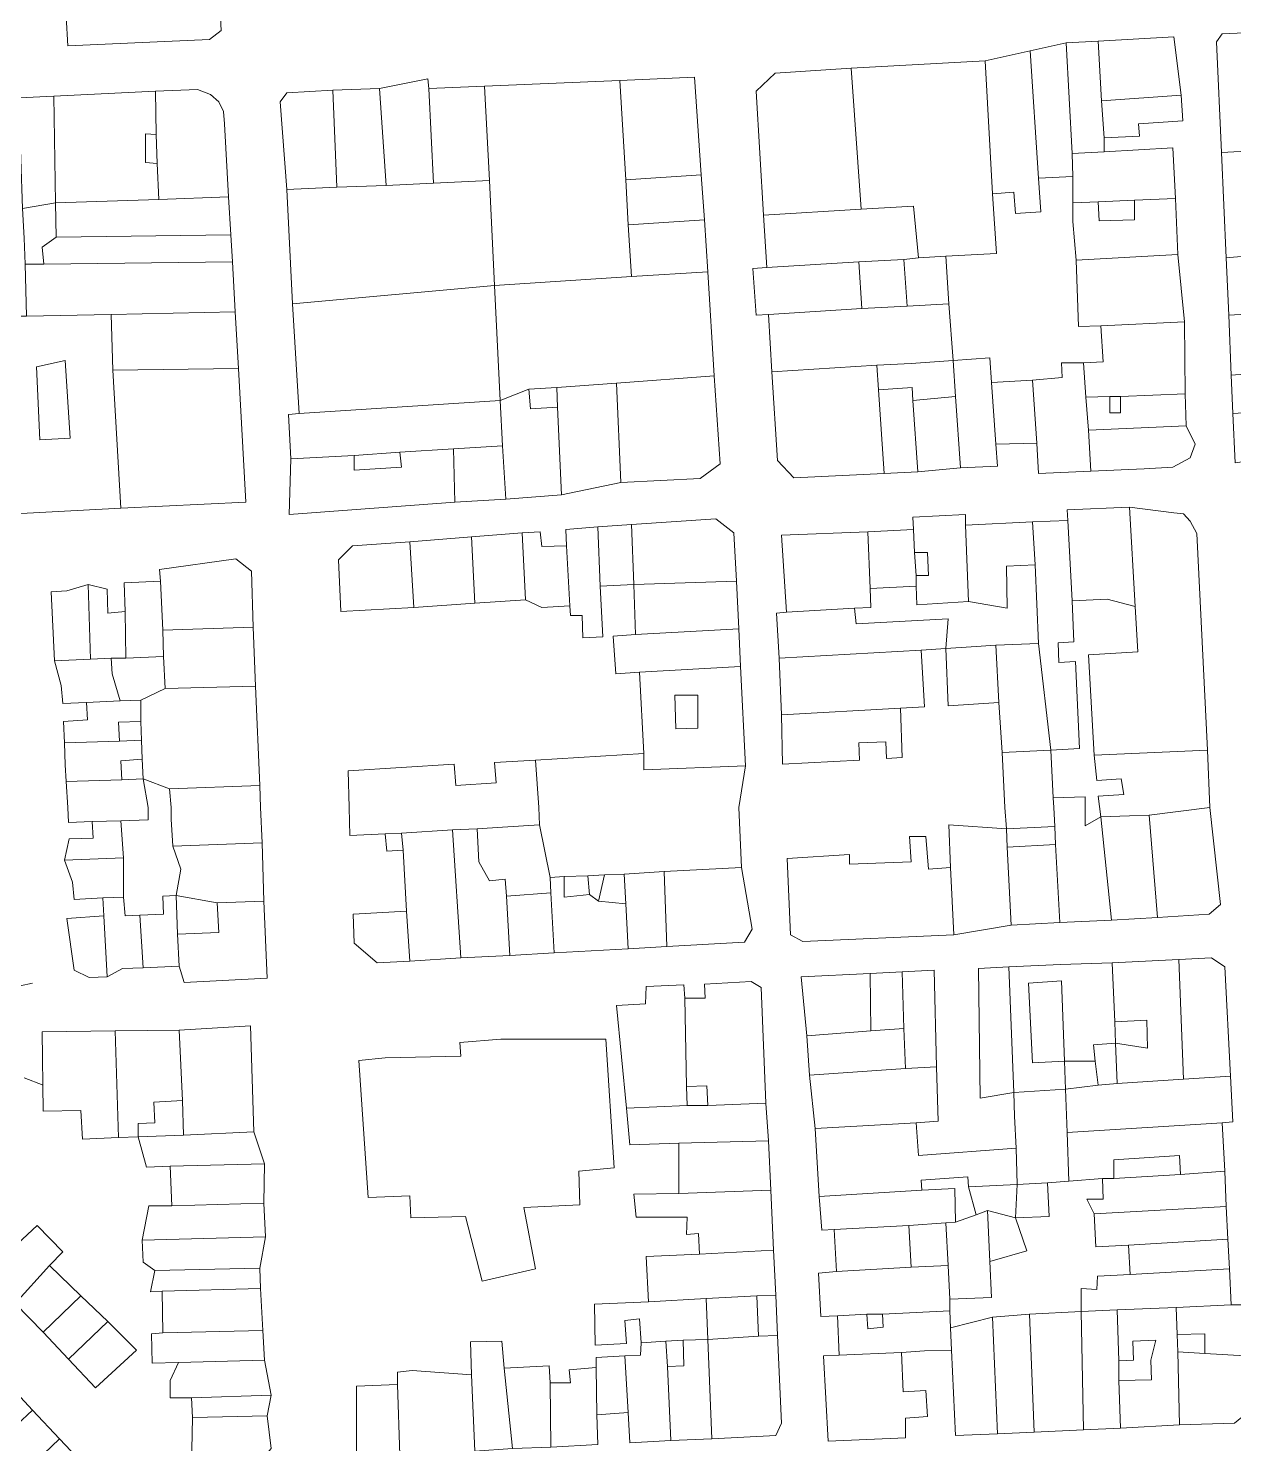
# Model space of a CAD drawing. Header units: inches. Extents: x 1138763 to 1140867, y 1050756 to 1053008.
# Drawn here: x 1139314.9 to 1139498.6, y 1051909.1 to 1052124.7 of the extents above; entities that cross this region are included whole.
import ezdxf

# ---------------------------------------------------------------- set-up
doc = ezdxf.new("R2010")
doc.units = ezdxf.units.IN
doc.header["$MEASUREMENT"] = 0
doc.layers.add('LimEdif_AM', color=44, linetype='Continuous', lineweight=5)
doc.layers.add('ViaSec_AM', color=1, linetype='Continuous', lineweight=18)

msp = doc.modelspace()

# ---------------------------------------------------------------- linework, layer by layer
at = {"layer": 'LimEdif_AM'}
for points in [[(1139344.19, 1052127.25), (1139344.31, 1052124.37), (1139342.56, 1052123), (1139320.94, 1052122), (1139320.69, 1052126.5), (1139344.19, 1052127.25)], [(1139508.69, 1052114.62), (1139504.69, 1052113.37), (1139508.81, 1052112.37), (1139508.94, 1052106.5), (1139506.44, 1052106.37), (1139503.31, 1052106.12), (1139496.69, 1052105.75), (1139495.94, 1052122.62), (1139496.81, 1052123.87), (1139508.31, 1052124.37), (1139508.69, 1052114.62)], [(1139467.56, 1052121.25), (1139473.06, 1052122.5), (1139473.94, 1052105.62), (1139474.06, 1052102.12), (1139468.81, 1052101.87), (1139467.56, 1052121.25)], [(1139473.06, 1052122.5), (1139477.94, 1052122.75), (1139478.44, 1052113.62), (1139478.81, 1052108), (1139478.81, 1052105.87), (1139473.94, 1052105.62), (1139473.06, 1052122.5)], [(1139477.94, 1052122.75), (1139489.44, 1052123.37), (1139490.56, 1052114.5), (1139478.44, 1052113.62), (1139477.94, 1052122.75)], [(1139440.31, 1052118.62), (1139460.69, 1052119.75), (1139461.81, 1052099.5), (1139462.44, 1052090.37), (1139454.69, 1052090), (1139450.56, 1052089.75), (1139449.81, 1052097.62), (1139441.81, 1052097.12), (1139440.31, 1052118.62)], [(1139460.69, 1052119.75), (1139467.56, 1052121.25), (1139468.81, 1052101.87), (1139469.19, 1052096.75), (1139465.31, 1052096.5), (1139465.06, 1052099.75), (1139461.81, 1052099.5), (1139460.69, 1052119.75)], [(1139441.81, 1052097.12), (1139426.94, 1052096.25), (1139425.81, 1052115.12), (1139428.69, 1052117.87), (1139440.31, 1052118.62), (1139441.81, 1052097.12)], [(1139334.44, 1052108.5), (1139334.31, 1052115.12), (1139340.69, 1052115.37), (1139342.69, 1052114.62), (1139343.94, 1052113.5), (1139344.69, 1052112), (1139344.81, 1052110.12), (1139345.44, 1052099), (1139334.81, 1052098.62), (1139334.56, 1052104.12), (1139334.44, 1052108.5)], [(1139361.31, 1052115.25), (1139368.44, 1052115.5), (1139369.44, 1052100.75), (1139361.94, 1052100.5), (1139361.31, 1052115.25)], [(1139368.44, 1052115.5), (1139375.81, 1052117), (1139375.94, 1052115.5), (1139376.69, 1052101.12), (1139369.44, 1052100.75), (1139368.44, 1052115.5)], [(1139375.94, 1052115.5), (1139384.44, 1052115.87), (1139385.19, 1052101.5), (1139376.69, 1052101.12), (1139375.94, 1052115.5)], [(1139384.44, 1052115.87), (1139405.06, 1052116.75), (1139405.94, 1052101.62), (1139406.31, 1052094.75), (1139406.81, 1052086.87), (1139385.94, 1052085.5), (1139385.19, 1052101.5), (1139384.44, 1052115.87)], [(1139405.06, 1052116.75), (1139416.44, 1052117.25), (1139417.44, 1052102.37), (1139405.94, 1052101.62), (1139405.06, 1052116.75)], [(1139313.56, 1052112.25), (1139313.56, 1052114.12), (1139318.81, 1052114.37), (1139319.06, 1052098.12), (1139314.06, 1052097.25), (1139313.56, 1052112.25)], [(1139318.81, 1052114.37), (1139334.31, 1052115.12), (1139334.44, 1052108.5), (1139332.81, 1052108.62), (1139332.81, 1052104.25), (1139334.56, 1052104.12), (1139334.81, 1052098.62), (1139319.06, 1052098.12), (1139318.81, 1052114.37)], [(1139361.94, 1052100.5), (1139354.31, 1052100.12), (1139353.31, 1052113.5), (1139354.31, 1052114.87), (1139361.31, 1052115.25), (1139361.94, 1052100.5)], [(1139490.56, 1052114.5), (1139490.81, 1052110.62), (1139484.06, 1052110.12), (1139484.19, 1052108.25), (1139478.81, 1052108), (1139478.44, 1052113.62), (1139490.56, 1052114.5)], [(1139334.56, 1052104.12), (1139332.81, 1052104.25), (1139332.81, 1052108.62), (1139334.44, 1052108.5), (1139334.56, 1052104.12)], [(1139478.81, 1052105.87), (1139489.31, 1052106.5), (1139489.69, 1052098.75), (1139483.44, 1052098.5), (1139477.94, 1052098.25), (1139474.06, 1052098.12), (1139474.06, 1052102.12), (1139473.94, 1052105.62), (1139478.81, 1052105.87)], [(1139508.94, 1052106.5), (1139510.56, 1052099.37), (1139517.69, 1052100), (1139518.06, 1052094), (1139510.69, 1052093), (1139510.69, 1052091), (1139505.94, 1052090.5), (1139497.44, 1052089.75), (1139496.69, 1052105.75), (1139503.31, 1052106.12), (1139503.56, 1052104), (1139506.69, 1052104.25), (1139506.44, 1052106.37), (1139508.94, 1052106.5)], [(1139417.44, 1052102.37), (1139417.94, 1052095.5), (1139406.31, 1052094.75), (1139405.94, 1052101.62), (1139417.44, 1052102.37)], [(1139385.19, 1052101.5), (1139385.94, 1052085.5), (1139355.19, 1052082.75), (1139354.31, 1052100.12), (1139361.94, 1052100.5), (1139369.44, 1052100.75), (1139376.69, 1052101.12), (1139385.19, 1052101.5)], [(1139474.06, 1052102.12), (1139474.06, 1052098.12), (1139474.06, 1052095.25), (1139474.56, 1052089.37), (1139474.94, 1052079.25), (1139478.31, 1052079.37), (1139478.69, 1052073.87), (1139475.69, 1052073.75), (1139472.31, 1052073.75), (1139472.44, 1052071.5), (1139467.94, 1052071.12), (1139461.69, 1052070.75), (1139461.44, 1052074.5), (1139455.81, 1052074.12), (1139455.19, 1052082.75), (1139454.69, 1052090), (1139462.44, 1052090.37), (1139461.81, 1052099.5), (1139465.06, 1052099.75), (1139465.31, 1052096.5), (1139469.19, 1052096.75), (1139468.81, 1052101.87), (1139474.06, 1052102.12)], [(1139319.06, 1052098.12), (1139319.19, 1052092.87), (1139317.06, 1052091.37), (1139317.31, 1052088.75), (1139314.44, 1052088.75), (1139314.31, 1052092.75), (1139314.06, 1052097.25), (1139319.06, 1052098.12)], [(1139345.44, 1052099), (1139345.81, 1052093.25), (1139319.19, 1052092.87), (1139319.06, 1052098.12), (1139334.81, 1052098.62), (1139345.44, 1052099)], [(1139489.69, 1052098.75), (1139490.06, 1052090.25), (1139474.56, 1052089.37), (1139474.06, 1052095.25), (1139474.06, 1052098.12), (1139477.94, 1052098.25), (1139478.06, 1052095.37), (1139483.44, 1052095.5), (1139483.44, 1052098.5), (1139489.69, 1052098.75)], [(1139483.44, 1052098.5), (1139483.44, 1052095.5), (1139478.06, 1052095.37), (1139477.94, 1052098.25), (1139483.44, 1052098.5)], [(1139441.81, 1052097.12), (1139449.81, 1052097.62), (1139450.56, 1052089.75), (1139448.31, 1052089.5), (1139441.44, 1052089.12), (1139427.44, 1052088.25), (1139426.94, 1052096.25), (1139441.81, 1052097.12)], [(1139417.94, 1052095.5), (1139418.44, 1052087.62), (1139406.81, 1052086.87), (1139406.31, 1052094.75), (1139417.94, 1052095.5)], [(1139345.81, 1052093.25), (1139346.06, 1052089.12), (1139317.31, 1052088.75), (1139317.06, 1052091.37), (1139319.19, 1052092.87), (1139345.81, 1052093.25)], [(1139448.31, 1052089.5), (1139448.81, 1052082.37), (1139441.94, 1052082), (1139441.44, 1052089.12), (1139448.31, 1052089.5)], [(1139454.69, 1052090), (1139455.19, 1052082.75), (1139448.81, 1052082.37), (1139448.31, 1052089.5), (1139450.56, 1052089.75), (1139454.69, 1052090)], [(1139490.06, 1052090.25), (1139491.06, 1052080), (1139478.31, 1052079.37), (1139474.94, 1052079.25), (1139474.56, 1052089.37), (1139490.06, 1052090.25)], [(1139505.94, 1052090.5), (1139506.44, 1052081.5), (1139497.81, 1052081), (1139497.44, 1052089.75), (1139505.94, 1052090.5)], [(1139346.06, 1052089.12), (1139346.44, 1052081.5), (1139327.56, 1052081.12), (1139314.69, 1052080.87), (1139314.44, 1052088.75), (1139317.31, 1052088.75), (1139346.06, 1052089.12)], [(1139418.44, 1052087.62), (1139419.44, 1052071.75), (1139404.56, 1052070.62), (1139395.44, 1052070), (1139391.19, 1052069.75), (1139386.81, 1052068), (1139385.94, 1052085.5), (1139406.81, 1052086.87), (1139418.44, 1052087.62)], [(1139441.44, 1052089.12), (1139441.94, 1052082), (1139427.69, 1052081.12), (1139425.81, 1052081), (1139425.31, 1052088.12), (1139427.44, 1052088.25), (1139441.44, 1052089.12)], [(1139385.94, 1052085.5), (1139386.81, 1052068), (1139356.19, 1052066), (1139355.19, 1052082.75), (1139385.94, 1052085.5)], [(1139327.56, 1052081.12), (1139327.81, 1052072.62), (1139329.06, 1052051.62), (1139308.06, 1052050.5), (1139307.81, 1052057.25), (1139305.81, 1052057.12), (1139304.94, 1052071.5), (1139307.94, 1052072.37), (1139313.06, 1052072.5), (1139312.94, 1052080.87), (1139314.69, 1052080.87), (1139327.56, 1052081.12)], [(1139346.44, 1052081.5), (1139346.94, 1052072.87), (1139327.81, 1052072.62), (1139327.56, 1052081.12), (1139346.44, 1052081.5)], [(1139455.19, 1052082.75), (1139455.81, 1052074.12), (1139449.44, 1052073.62), (1139444.19, 1052073.37), (1139428.19, 1052072.37), (1139427.69, 1052081.12), (1139441.94, 1052082), (1139448.81, 1052082.37), (1139455.19, 1052082.75)], [(1139506.44, 1052081.5), (1139507.94, 1052081.62), (1139507.94, 1052077.87), (1139511.31, 1052078.25), (1139511.69, 1052072.87), (1139498.19, 1052071.87), (1139497.81, 1052081), (1139506.44, 1052081.5)], [(1139491.06, 1052080), (1139491.19, 1052069), (1139481.31, 1052068.62), (1139479.69, 1052068.62), (1139476.06, 1052068.5), (1139475.69, 1052073.75), (1139478.69, 1052073.87), (1139478.31, 1052079.37), (1139491.06, 1052080)], [(1139461.69, 1052070.75), (1139462.31, 1052061.37), (1139462.56, 1052058), (1139456.94, 1052057.75), (1139456.19, 1052068.62), (1139455.81, 1052074.12), (1139461.44, 1052074.5), (1139461.69, 1052070.75)], [(1139316.69, 1052062), (1139321.31, 1052062.25), (1139320.56, 1052074.12), (1139316.19, 1052073.12), (1139316.69, 1052062)], [(1139316.69, 1052062), (1139316.19, 1052073.12), (1139320.56, 1052074.12), (1139321.31, 1052062.25), (1139316.69, 1052062)], [(1139346.94, 1052072.87), (1139348.06, 1052052.5), (1139329.06, 1052051.62), (1139327.81, 1052072.62), (1139346.94, 1052072.87)], [(1139444.19, 1052073.37), (1139444.44, 1052069.62), (1139445.31, 1052056.87), (1139431.56, 1052056.25), (1139429.06, 1052058.87), (1139428.19, 1052072.37), (1139444.19, 1052073.37)], [(1139455.81, 1052074.12), (1139456.19, 1052068.62), (1139449.69, 1052068), (1139449.56, 1052070), (1139444.44, 1052069.62), (1139444.19, 1052073.37), (1139449.44, 1052073.62), (1139455.81, 1052074.12)], [(1139475.69, 1052073.75), (1139476.06, 1052068.5), (1139476.44, 1052063.5), (1139476.81, 1052057.25), (1139468.81, 1052056.87), (1139468.56, 1052061.5), (1139467.94, 1052071.12), (1139472.44, 1052071.5), (1139472.31, 1052073.75), (1139475.69, 1052073.75)], [(1139511.69, 1052072.87), (1139511.94, 1052066.87), (1139498.44, 1052066), (1139498.19, 1052071.87), (1139511.69, 1052072.87)], [(1139404.56, 1052070.62), (1139405.19, 1052055.5), (1139396.19, 1052053.62), (1139395.56, 1052067), (1139395.44, 1052070), (1139404.56, 1052070.62)], [(1139419.44, 1052071.75), (1139420.31, 1052058.37), (1139417.31, 1052056.12), (1139405.19, 1052055.5), (1139404.56, 1052070.62), (1139419.44, 1052071.75)], [(1139467.94, 1052071.12), (1139468.56, 1052061.5), (1139462.31, 1052061.37), (1139461.69, 1052070.75), (1139467.94, 1052071.12)], [(1139386.81, 1052068), (1139387.19, 1052061.12), (1139379.69, 1052060.62), (1139371.56, 1052060.12), (1139364.56, 1052059.62), (1139354.94, 1052059.12), (1139354.56, 1052065.87), (1139356.19, 1052066), (1139386.81, 1052068)], [(1139391.19, 1052069.75), (1139391.44, 1052066.75), (1139395.56, 1052067), (1139396.19, 1052053.62), (1139387.69, 1052053), (1139387.19, 1052061.12), (1139386.81, 1052068), (1139391.19, 1052069.75)], [(1139395.44, 1052070), (1139395.56, 1052067), (1139391.44, 1052066.75), (1139391.19, 1052069.75), (1139395.44, 1052070)], [(1139449.69, 1052068), (1139450.44, 1052057.12), (1139445.31, 1052056.87), (1139444.44, 1052069.62), (1139449.56, 1052070), (1139449.69, 1052068)], [(1139456.19, 1052068.62), (1139456.94, 1052057.75), (1139450.44, 1052057.12), (1139449.69, 1052068), (1139456.19, 1052068.62)], [(1139491.19, 1052069), (1139491.31, 1052064.12), (1139476.44, 1052063.5), (1139476.06, 1052068.5), (1139479.69, 1052068.62), (1139479.69, 1052066.12), (1139481.31, 1052066.12), (1139481.31, 1052068.62), (1139491.19, 1052069)], [(1139481.31, 1052068.62), (1139481.31, 1052066.12), (1139479.69, 1052066.12), (1139479.69, 1052068.62), (1139481.31, 1052068.62)], [(1139511.94, 1052066.87), (1139512.31, 1052060.5), (1139498.81, 1052058.5), (1139498.44, 1052066), (1139511.94, 1052066.87)], [(1139491.31, 1052064.12), (1139492.69, 1052061.37), (1139491.94, 1052059.25), (1139489.31, 1052057.87), (1139484.94, 1052057.62), (1139476.81, 1052057.25), (1139476.44, 1052063.5), (1139491.31, 1052064.12)], [(1139379.69, 1052060.62), (1139379.94, 1052052.5), (1139354.69, 1052050.62), (1139354.94, 1052059.12), (1139364.56, 1052059.62), (1139364.56, 1052057.37), (1139371.81, 1052057.87), (1139371.56, 1052060.12), (1139379.69, 1052060.62)], [(1139371.56, 1052060.12), (1139371.81, 1052057.87), (1139364.56, 1052057.37), (1139364.56, 1052059.62), (1139371.56, 1052060.12)], [(1139387.19, 1052061.12), (1139387.69, 1052053), (1139379.94, 1052052.5), (1139379.69, 1052060.62), (1139387.19, 1052061.12)], [(1139449.81, 1052048.37), (1139449.69, 1052050.25), (1139457.69, 1052050.62), (1139457.69, 1052049), (1139458.19, 1052037.37), (1139450.31, 1052036.87), (1139450.19, 1052039.75), (1139450.19, 1052041.37), (1139452.06, 1052041.37), (1139451.94, 1052044.87), (1139449.94, 1052044.87), (1139449.81, 1052048.37)], [(1139473.31, 1052049.75), (1139473.19, 1052051.37), (1139482.69, 1052051.75), (1139483.56, 1052036.62), (1139479.31, 1052037.75), (1139473.94, 1052037.5), (1139473.31, 1052049.75)], [(1139482.69, 1052051.75), (1139489.44, 1052050.87), (1139490.94, 1052050.75), (1139491.94, 1052049.62), (1139492.94, 1052047.75), (1139494.56, 1052014.75), (1139477.31, 1052014), (1139476.44, 1052029.25), (1139483.94, 1052029.75), (1139483.56, 1052036.62), (1139482.69, 1052051.75)], [(1139396.94, 1052045.87), (1139396.81, 1052048.37), (1139401.69, 1052048.75), (1139402.06, 1052039.75), (1139402.44, 1052032), (1139399.44, 1052031.87), (1139399.31, 1052035.25), (1139397.56, 1052035.25), (1139397.44, 1052036.75), (1139396.94, 1052045.87)], [(1139401.69, 1052048.75), (1139406.81, 1052049.12), (1139407.19, 1052040), (1139402.06, 1052039.75), (1139401.69, 1052048.75)], [(1139406.81, 1052049.12), (1139419.69, 1052050), (1139422.44, 1052047.87), (1139422.81, 1052040.5), (1139407.19, 1052040), (1139406.81, 1052049.12)], [(1139457.69, 1052049), (1139467.94, 1052049.5), (1139468.31, 1052043), (1139463.94, 1052042.75), (1139464.06, 1052036.37), (1139458.19, 1052037.37), (1139457.69, 1052049)], [(1139467.94, 1052049.5), (1139473.31, 1052049.75), (1139473.94, 1052037.5), (1139474.19, 1052031.25), (1139471.81, 1052031.12), (1139471.94, 1052028.12), (1139474.44, 1052028.25), (1139475.06, 1052015), (1139470.69, 1052014.75), (1139468.81, 1052031), (1139468.31, 1052043), (1139467.94, 1052049.5)], [(1139373.69, 1052036.5), (1139362.56, 1052035.87), (1139362.19, 1052043.75), (1139364.31, 1052045.87), (1139373.06, 1052046.5), (1139373.69, 1052036.5)], [(1139373.06, 1052046.5), (1139382.44, 1052047.25), (1139382.94, 1052037.12), (1139373.69, 1052036.5), (1139373.06, 1052046.5)], [(1139382.44, 1052047.25), (1139390.19, 1052047.87), (1139390.69, 1052037.62), (1139382.94, 1052037.12), (1139382.44, 1052047.25)], [(1139390.19, 1052047.87), (1139392.94, 1052048), (1139393.19, 1052045.75), (1139396.94, 1052045.87), (1139397.44, 1052036.75), (1139393.19, 1052036.5), (1139390.69, 1052037.62), (1139390.19, 1052047.87)], [(1139443.19, 1052039.37), (1139443.31, 1052036.5), (1139440.81, 1052036.37), (1139430.44, 1052035.75), (1139429.69, 1052047.5), (1139442.81, 1052048), (1139443.19, 1052039.37)], [(1139442.81, 1052048), (1139449.81, 1052048.37), (1139449.94, 1052044.87), (1139450.19, 1052041.37), (1139450.19, 1052039.75), (1139443.19, 1052039.37), (1139442.81, 1052048)], [(1139449.94, 1052044.87), (1139451.94, 1052044.87), (1139452.06, 1052041.37), (1139450.19, 1052041.37), (1139449.94, 1052044.87)], [(1139335.06, 1052040.5), (1139334.94, 1052042.25), (1139346.56, 1052043.87), (1139348.94, 1052042), (1139349.19, 1052033.5), (1139335.44, 1052033), (1139335.06, 1052040.5)], [(1139450.19, 1052039.75), (1139450.31, 1052036.87), (1139458.19, 1052037.37), (1139464.06, 1052036.37), (1139463.94, 1052042.75), (1139468.31, 1052043), (1139468.81, 1052031), (1139462.31, 1052030.75), (1139458.56, 1052030.5), (1139454.69, 1052030.25), (1139455.06, 1052034.75), (1139441.06, 1052034), (1139440.81, 1052036.37), (1139443.31, 1052036.5), (1139443.19, 1052039.37), (1139450.19, 1052039.75)], [(1139324.06, 1052040), (1139324.44, 1052028.62), (1139318.94, 1052028.37), (1139318.44, 1052038.87), (1139320.81, 1052039), (1139324.06, 1052040)], [(1139324.06, 1052040), (1139326.94, 1052039.25), (1139327.06, 1052035.62), (1139329.69, 1052035.87), (1139329.81, 1052028.75), (1139327.56, 1052028.75), (1139324.44, 1052028.62), (1139324.06, 1052040)], [(1139329.69, 1052035.87), (1139329.56, 1052040.25), (1139335.06, 1052040.5), (1139335.44, 1052033), (1139335.56, 1052029), (1139329.81, 1052028.75), (1139329.69, 1052035.87)], [(1139422.81, 1052040.5), (1139423.19, 1052033.25), (1139407.44, 1052032.37), (1139407.19, 1052040), (1139422.81, 1052040.5)], [(1139483.56, 1052036.62), (1139483.94, 1052029.75), (1139476.44, 1052029.25), (1139477.31, 1052014), (1139477.69, 1052010.12), (1139481.44, 1052010.37), (1139481.81, 1052008), (1139477.94, 1052007.75), (1139478.31, 1052004.62), (1139475.94, 1052003.25), (1139475.94, 1052006), (1139475.94, 1052007.62), (1139471.06, 1052007.5), (1139470.69, 1052014.75), (1139475.06, 1052015), (1139474.44, 1052028.25), (1139471.94, 1052028.12), (1139471.81, 1052031.12), (1139474.19, 1052031.25), (1139473.94, 1052037.5), (1139479.31, 1052037.75), (1139483.56, 1052036.62)], [(1139440.81, 1052036.37), (1139441.06, 1052034), (1139455.06, 1052034.75), (1139454.69, 1052030.25), (1139450.94, 1052030), (1139429.31, 1052028.75), (1139428.94, 1052035.62), (1139430.44, 1052035.75), (1139440.81, 1052036.37)], [(1139349.19, 1052033.5), (1139349.56, 1052024.5), (1139335.81, 1052024.12), (1139335.56, 1052029), (1139335.44, 1052033), (1139349.19, 1052033.5)], [(1139423.19, 1052033.25), (1139423.44, 1052027.5), (1139408.06, 1052026.62), (1139404.44, 1052026.37), (1139404.06, 1052032.12), (1139407.44, 1052032.37), (1139423.19, 1052033.25)], [(1139450.94, 1052030), (1139451.44, 1052021.37), (1139447.81, 1052021.12), (1139429.69, 1052020.12), (1139429.31, 1052028.75), (1139450.94, 1052030)], [(1139462.31, 1052030.75), (1139462.81, 1052022), (1139455.06, 1052021.5), (1139454.69, 1052030.25), (1139458.56, 1052030.5), (1139462.31, 1052030.75)], [(1139468.81, 1052031), (1139470.69, 1052014.75), (1139463.31, 1052014.37), (1139462.81, 1052022), (1139462.31, 1052030.75), (1139468.81, 1052031)], [(1139327.56, 1052028.75), (1139327.69, 1052026.37), (1139328.94, 1052022.25), (1139323.81, 1052022), (1139320.19, 1052021.87), (1139319.94, 1052024.62), (1139318.94, 1052028.37), (1139324.44, 1052028.62), (1139327.56, 1052028.75)], [(1139335.56, 1052029), (1139335.81, 1052024.12), (1139332.06, 1052022.37), (1139328.94, 1052022.25), (1139327.69, 1052026.37), (1139327.56, 1052028.75), (1139329.81, 1052028.75), (1139335.56, 1052029)], [(1139423.44, 1052027.5), (1139424.19, 1052012.37), (1139408.69, 1052011.75), (1139408.69, 1052014.25), (1139408.06, 1052026.62), (1139423.44, 1052027.5)], [(1139349.56, 1052024.5), (1139350.19, 1052009.37), (1139336.44, 1052008.87), (1139332.44, 1052010.37), (1139332.31, 1052013.37), (1139332.19, 1052016.25), (1139332.06, 1052019.12), (1139332.06, 1052022.37), (1139335.81, 1052024.12), (1139349.56, 1052024.5)], [(1139413.56, 1052018), (1139416.94, 1052018.12), (1139416.94, 1052023.12), (1139413.44, 1052023.12), (1139413.56, 1052018)], [(1139413.56, 1052018), (1139413.44, 1052023.12), (1139416.94, 1052023.12), (1139416.94, 1052018.12), (1139413.56, 1052018)], [(1139332.06, 1052022.37), (1139332.06, 1052019.12), (1139328.69, 1052019), (1139328.81, 1052016.12), (1139320.44, 1052015.87), (1139320.31, 1052019.12), (1139323.94, 1052019.37), (1139323.81, 1052022), (1139328.94, 1052022.25), (1139332.06, 1052022.37)], [(1139447.81, 1052021.12), (1139448.06, 1052013.62), (1139445.69, 1052013.5), (1139445.56, 1052016), (1139441.44, 1052015.87), (1139441.56, 1052013.25), (1139429.81, 1052012.62), (1139429.69, 1052020.12), (1139447.81, 1052021.12)], [(1139332.19, 1052016.25), (1139328.81, 1052016.12), (1139328.69, 1052019), (1139332.06, 1052019.12), (1139332.19, 1052016.25)], [(1139332.19, 1052016.25), (1139332.31, 1052013.37), (1139329.06, 1052013.12), (1139329.19, 1052010.25), (1139320.69, 1052010), (1139320.56, 1052012.5), (1139320.44, 1052015.87), (1139328.81, 1052016.12), (1139332.19, 1052016.25)], [(1139392.19, 1052013.25), (1139408.69, 1052014.25), (1139408.69, 1052011.75), (1139424.19, 1052012.37), (1139423.19, 1052006), (1139423.56, 1051996.87), (1139411.81, 1051996.25), (1139405.69, 1051995.87), (1139402.69, 1051995.75), (1139400.19, 1051995.62), (1139396.56, 1051995.5), (1139394.44, 1051995.37), (1139392.81, 1052003.37), (1139392.69, 1052006), (1139392.19, 1052013.25)], [(1139470.69, 1052014.75), (1139471.06, 1052007.5), (1139471.19, 1052006), (1139471.31, 1052003.12), (1139463.94, 1052002.75), (1139463.69, 1052006), (1139463.31, 1052014.37), (1139470.69, 1052014.75)], [(1139494.56, 1052014.75), (1139494.94, 1052006), (1139485.69, 1052004.87), (1139482.69, 1052004.75), (1139478.31, 1052004.62), (1139477.94, 1052007.75), (1139481.81, 1052008), (1139481.44, 1052010.37), (1139477.69, 1052010.12), (1139477.31, 1052014), (1139494.56, 1052014.75)], [(1139332.44, 1052010.37), (1139329.19, 1052010.25), (1139329.06, 1052013.12), (1139332.31, 1052013.37), (1139332.44, 1052010.37)], [(1139392.81, 1052003.37), (1139387.19, 1052003), (1139383.31, 1052002.75), (1139379.56, 1052002.62), (1139371.81, 1052002.12), (1139369.31, 1052002), (1139363.94, 1052001.75), (1139363.81, 1052006), (1139363.69, 1052011.62), (1139379.81, 1052012.62), (1139380.06, 1052009.37), (1139386.19, 1052009.75), (1139385.94, 1052012.87), (1139392.19, 1052013.25), (1139392.69, 1052006), (1139392.81, 1052003.37)], [(1139332.44, 1052010.37), (1139333.19, 1052006), (1139333.19, 1052004.12), (1139329.06, 1052004), (1139324.69, 1052003.87), (1139321.06, 1052003.75), (1139320.94, 1052006), (1139320.69, 1052010), (1139329.19, 1052010.25), (1139332.44, 1052010.37)], [(1139336.44, 1052008.87), (1139336.69, 1052006), (1139336.69, 1052004.25), (1139336.94, 1052000.12), (1139338.19, 1051996.62), (1139337.44, 1051992.62), (1139335.44, 1051992.5), (1139335.56, 1051989.75), (1139331.94, 1051989.62), (1139329.69, 1051989.5), (1139329.44, 1051992.37), (1139329.44, 1051998.37), (1139329.06, 1052004), (1139333.19, 1052004.12), (1139333.19, 1052006), (1139332.44, 1052010.37), (1139336.44, 1052008.87)], [(1139350.19, 1052009.37), (1139350.31, 1052006), (1139350.56, 1052000.62), (1139336.94, 1052000.12), (1139336.69, 1052004.25), (1139336.69, 1052006), (1139336.44, 1052008.87), (1139350.19, 1052009.37)], [(1139478.31, 1052004.62), (1139479.94, 1051988.87), (1139472.06, 1051988.5), (1139471.44, 1052000.37), (1139471.31, 1052003.12), (1139471.19, 1052006), (1139471.06, 1052007.5), (1139475.94, 1052007.62), (1139475.94, 1052006), (1139475.94, 1052003.25), (1139478.31, 1052004.62)], [(1139494.94, 1052006), (1139496.56, 1051991.25), (1139494.81, 1051989.75), (1139486.94, 1051989.25), (1139485.69, 1052004.87), (1139494.94, 1052006)], [(1139329.06, 1052004), (1139329.44, 1051998.37), (1139320.44, 1051998), (1139321.19, 1052001.25), (1139324.81, 1052001.37), (1139324.69, 1052003.87), (1139329.06, 1052004)], [(1139392.81, 1052003.37), (1139394.44, 1051995.37), (1139394.56, 1051993), (1139387.81, 1051992.5), (1139387.56, 1051995.12), (1139385.19, 1051994.87), (1139383.56, 1051997.75), (1139383.31, 1052002.75), (1139387.19, 1052003), (1139392.81, 1052003.37)], [(1139463.94, 1052002.75), (1139464.06, 1052000), (1139464.69, 1051988.12), (1139455.94, 1051986.62), (1139455.44, 1051996.87), (1139455.19, 1052003.37), (1139463.94, 1052002.75)], [(1139485.69, 1052004.87), (1139486.94, 1051989.25), (1139479.94, 1051988.87), (1139478.31, 1052004.62), (1139482.69, 1052004.75), (1139485.69, 1052004.87)], [(1139371.81, 1052002.12), (1139372.06, 1051999.5), (1139369.56, 1051999.37), (1139369.31, 1052002), (1139371.81, 1052002.12)], [(1139379.56, 1052002.62), (1139380.81, 1051983.12), (1139373.06, 1051982.62), (1139372.56, 1051990.25), (1139372.06, 1051999.5), (1139371.81, 1052002.12), (1139379.56, 1052002.62)], [(1139383.31, 1052002.75), (1139383.56, 1051997.75), (1139385.19, 1051994.87), (1139387.56, 1051995.12), (1139387.81, 1051992.5), (1139388.31, 1051983.5), (1139380.81, 1051983.12), (1139379.56, 1052002.62), (1139383.31, 1052002.75)], [(1139455.94, 1051986.62), (1139432.94, 1051985.62), (1139431.06, 1051986.62), (1139430.56, 1051998.25), (1139440.06, 1051998.87), (1139440.06, 1051997.37), (1139449.44, 1051997.75), (1139449.19, 1052001.62), (1139451.69, 1052001.62), (1139452.06, 1051996.62), (1139455.44, 1051996.87), (1139455.94, 1051986.62)], [(1139471.31, 1052003.12), (1139471.44, 1052000.37), (1139464.06, 1052000), (1139463.94, 1052002.75), (1139471.31, 1052003.12)], [(1139350.56, 1052000.62), (1139350.81, 1051991.75), (1139343.69, 1051991.5), (1139337.44, 1051992.62), (1139338.19, 1051996.62), (1139336.94, 1052000.12), (1139350.56, 1052000.62)], [(1139471.44, 1052000.37), (1139472.06, 1051988.5), (1139464.69, 1051988.12), (1139464.06, 1052000), (1139471.44, 1052000.37)], [(1139329.44, 1051998.37), (1139329.44, 1051992.37), (1139326.31, 1051992.25), (1139321.94, 1051992), (1139321.69, 1051994.62), (1139320.44, 1051998), (1139329.44, 1051998.37)], [(1139423.56, 1051996.87), (1139425.19, 1051987.5), (1139424.06, 1051985.5), (1139412.19, 1051984.87), (1139411.81, 1051996.25), (1139423.56, 1051996.87)], [(1139396.56, 1051995.5), (1139396.56, 1051992.37), (1139400.44, 1051992.75), (1139401.81, 1051991.75), (1139405.94, 1051991.37), (1139406.31, 1051984.5), (1139395.06, 1051983.87), (1139394.56, 1051993), (1139394.44, 1051995.37), (1139396.56, 1051995.5)], [(1139400.19, 1051995.62), (1139400.44, 1051992.75), (1139396.56, 1051992.37), (1139396.56, 1051995.5), (1139400.19, 1051995.62)], [(1139402.69, 1051995.75), (1139401.81, 1051991.75), (1139400.44, 1051992.75), (1139400.19, 1051995.62), (1139402.69, 1051995.75)], [(1139405.69, 1051995.87), (1139405.94, 1051991.37), (1139401.81, 1051991.75), (1139402.69, 1051995.75), (1139405.69, 1051995.87)], [(1139411.81, 1051996.25), (1139412.19, 1051984.87), (1139406.31, 1051984.5), (1139405.94, 1051991.37), (1139405.69, 1051995.87), (1139411.81, 1051996.25)], [(1139337.44, 1051992.62), (1139337.69, 1051986.75), (1139337.94, 1051981.87), (1139332.44, 1051981.62), (1139331.94, 1051989.62), (1139335.56, 1051989.75), (1139335.44, 1051992.5), (1139337.44, 1051992.62)], [(1139343.69, 1051991.5), (1139343.94, 1051987), (1139337.69, 1051986.75), (1139337.44, 1051992.62), (1139343.69, 1051991.5)], [(1139394.56, 1051993), (1139395.06, 1051983.87), (1139388.31, 1051983.5), (1139387.81, 1051992.5), (1139394.56, 1051993)], [(1139329.44, 1051992.37), (1139329.69, 1051989.5), (1139331.94, 1051989.62), (1139332.44, 1051981.62), (1139329.31, 1051981.5), (1139326.94, 1051980.25), (1139326.44, 1051989.5), (1139326.31, 1051992.25), (1139329.44, 1051992.37)], [(1139350.81, 1051991.75), (1139351.31, 1051980), (1139338.69, 1051979.37), (1139337.94, 1051981.87), (1139337.69, 1051986.75), (1139343.94, 1051987), (1139343.69, 1051991.5), (1139350.81, 1051991.75)], [(1139373.06, 1051982.62), (1139368.06, 1051982.37), (1139364.56, 1051985.37), (1139364.44, 1051989.75), (1139372.56, 1051990.25), (1139373.06, 1051982.62)], [(1139326.94, 1051980.25), (1139324.19, 1051980.12), (1139321.94, 1051981.25), (1139320.81, 1051989.12), (1139326.44, 1051989.5), (1139326.94, 1051980.25)], [(1139465.06, 1051962.62), (1139459.94, 1051961.75), (1139459.69, 1051981.5), (1139464.31, 1051981.75), (1139465.06, 1051962.62)], [(1139467.94, 1051967.12), (1139472.81, 1051967.37), (1139472.94, 1051963.12), (1139465.06, 1051962.62), (1139464.31, 1051981.75), (1139472.19, 1051982.12), (1139480.06, 1051982.37), (1139480.44, 1051973.37), (1139480.56, 1051970.12), (1139477.19, 1051969.87), (1139477.44, 1051967.37), (1139472.81, 1051967.37), (1139472.31, 1051979.62), (1139467.31, 1051979.25), (1139467.94, 1051967.12)], [(1139480.06, 1051982.37), (1139490.19, 1051982.87), (1139490.94, 1051964.62), (1139480.81, 1051964), (1139480.56, 1051970.12), (1139485.44, 1051969.37), (1139485.31, 1051973.62), (1139480.44, 1051973.37), (1139480.06, 1051982.37)], [(1139490.19, 1051982.87), (1139495.19, 1051983.12), (1139497.19, 1051981.75), (1139498.06, 1051965.12), (1139490.94, 1051964.62), (1139490.19, 1051982.87)], [(1139415.19, 1051963.5), (1139414.94, 1051977), (1139418.06, 1051977), (1139417.94, 1051979.12), (1139425.06, 1051979.5), (1139426.56, 1051978.62), (1139427.31, 1051961), (1139418.44, 1051960.62), (1139418.31, 1051963.62), (1139415.19, 1051963.5)], [(1139443.31, 1051972), (1139433.56, 1051971.25), (1139432.69, 1051980.25), (1139443.19, 1051980.75), (1139443.31, 1051972)], [(1139443.19, 1051980.75), (1139448.06, 1051981), (1139448.31, 1051972.37), (1139443.31, 1051972), (1139443.19, 1051980.75)], [(1139448.31, 1051972.37), (1139448.06, 1051981), (1139452.94, 1051981.25), (1139453.31, 1051966.5), (1139448.56, 1051966.25), (1139448.31, 1051972.37)], [(1139472.81, 1051967.37), (1139467.94, 1051967.12), (1139467.31, 1051979.25), (1139472.31, 1051979.62), (1139472.81, 1051967.37)], [(1139415.19, 1051963.5), (1139415.31, 1051960.62), (1139406.06, 1051960.25), (1139404.56, 1051975.87), (1139408.94, 1051976.12), (1139409.06, 1051978.75), (1139414.81, 1051979), (1139414.94, 1051977), (1139415.19, 1051963.5)], [(1139480.44, 1051973.37), (1139485.31, 1051973.62), (1139485.44, 1051969.37), (1139480.56, 1051970.12), (1139480.44, 1051973.37)], [(1139328.69, 1051955.75), (1139323.19, 1051955.5), (1139322.94, 1051959.87), (1139317.19, 1051959.75), (1139317.06, 1051971.87), (1139328.19, 1051972), (1139328.69, 1051955.75)], [(1139328.19, 1051972), (1139337.94, 1051972.12), (1139338.44, 1051961.37), (1139334.06, 1051961.12), (1139334.19, 1051958), (1139331.69, 1051957.87), (1139331.69, 1051955.87), (1139328.69, 1051955.75), (1139328.19, 1051972)], [(1139338.44, 1051961.37), (1139337.94, 1051972.12), (1139348.81, 1051972.75), (1139349.31, 1051956.62), (1139338.56, 1051956.12), (1139338.44, 1051961.37)], [(1139448.31, 1051972.37), (1139448.56, 1051966.25), (1139433.94, 1051965.25), (1139433.56, 1051971.25), (1139443.31, 1051972), (1139448.31, 1051972.37)], [(1139384.06, 1051933.87), (1139381.56, 1051943.75), (1139373.19, 1051943.5), (1139373.06, 1051946.87), (1139366.69, 1051946.62), (1139365.31, 1051967.5), (1139369.31, 1051967.87), (1139380.81, 1051968.12), (1139380.69, 1051970.25), (1139386.94, 1051970.75), (1139402.94, 1051970.75), (1139404.19, 1051951.12), (1139398.81, 1051950.62), (1139398.94, 1051945.5), (1139390.44, 1051945.12), (1139392.19, 1051935.75), (1139384.06, 1051933.87)], [(1139480.56, 1051970.12), (1139480.81, 1051964), (1139477.94, 1051963.75), (1139477.44, 1051967.37), (1139477.19, 1051969.87), (1139480.56, 1051970.12)], [(1139477.44, 1051967.37), (1139477.94, 1051963.75), (1139472.94, 1051963.12), (1139472.81, 1051967.37), (1139477.44, 1051967.37)], [(1139453.31, 1051966.5), (1139453.56, 1051958.25), (1139450.19, 1051958), (1139434.81, 1051957.12), (1139433.94, 1051965.25), (1139448.56, 1051966.25), (1139453.31, 1051966.5)], [(1139498.06, 1051965.12), (1139498.44, 1051958.12), (1139496.81, 1051958), (1139473.19, 1051956.5), (1139472.94, 1051963.12), (1139477.94, 1051963.75), (1139480.81, 1051964), (1139490.94, 1051964.62), (1139498.06, 1051965.12)], [(1139415.19, 1051963.5), (1139418.31, 1051963.62), (1139418.44, 1051960.62), (1139415.31, 1051960.62), (1139415.19, 1051963.5)], [(1139472.94, 1051963.12), (1139473.19, 1051956.5), (1139473.44, 1051949.12), (1139470.19, 1051948.87), (1139465.56, 1051948.62), (1139465.44, 1051954.12), (1139465.19, 1051959), (1139465.06, 1051962.62), (1139472.94, 1051963.12)], [(1139338.56, 1051956.12), (1139331.69, 1051955.87), (1139331.69, 1051957.87), (1139334.19, 1051958), (1139334.06, 1051961.12), (1139338.44, 1051961.37), (1139338.56, 1051956.12)], [(1139427.31, 1051961), (1139427.69, 1051955.25), (1139414.06, 1051954.87), (1139406.56, 1051954.62), (1139406.06, 1051960.25), (1139415.31, 1051960.62), (1139418.44, 1051960.62), (1139427.31, 1051961)], [(1139450.19, 1051958), (1139450.56, 1051953), (1139465.44, 1051954.12), (1139465.56, 1051948.62), (1139458.19, 1051948.25), (1139458.06, 1051949.75), (1139450.94, 1051949.25), (1139451.06, 1051947.75), (1139435.44, 1051946.75), (1139434.81, 1051957.12), (1139450.19, 1051958)], [(1139496.81, 1051958), (1139497.19, 1051950.62), (1139490.44, 1051950.12), (1139490.31, 1051953), (1139480.31, 1051952.37), (1139480.31, 1051949.5), (1139478.56, 1051949.5), (1139473.44, 1051949.12), (1139473.19, 1051956.5), (1139496.81, 1051958)], [(1139349.31, 1051956.62), (1139350.94, 1051951.75), (1139336.56, 1051951.37), (1139332.94, 1051951.25), (1139331.69, 1051955.87), (1139338.56, 1051956.12), (1139349.31, 1051956.62)], [(1139427.69, 1051955.25), (1139428.06, 1051947.75), (1139414.06, 1051947.25), (1139414.06, 1051954.87), (1139427.69, 1051955.25)], [(1139350.94, 1051951.75), (1139350.81, 1051945.75), (1139336.81, 1051945.37), (1139336.56, 1051951.37), (1139350.94, 1051951.75)], [(1139490.44, 1051950.12), (1139480.31, 1051949.5), (1139480.31, 1051952.37), (1139490.31, 1051953), (1139490.44, 1051950.12)], [(1139458.19, 1051948.25), (1139459.31, 1051944), (1139456.19, 1051942.87), (1139456.06, 1051948), (1139451.06, 1051947.75), (1139450.94, 1051949.25), (1139458.06, 1051949.75), (1139458.19, 1051948.25)], [(1139478.56, 1051949.5), (1139478.69, 1051946.37), (1139476.19, 1051946.37), (1139477.31, 1051944.12), (1139477.56, 1051939.12), (1139482.56, 1051939.37), (1139482.81, 1051934.87), (1139477.81, 1051934.62), (1139477.69, 1051932.62), (1139475.31, 1051932.75), (1139475.31, 1051929.25), (1139467.44, 1051928.87), (1139461.81, 1051928.37), (1139455.44, 1051926.75), (1139455.31, 1051929.37), (1139455.31, 1051931.12), (1139461.69, 1051931.37), (1139461.44, 1051936.87), (1139467.06, 1051938.5), (1139465.31, 1051943.5), (1139470.44, 1051943.75), (1139470.19, 1051948.87), (1139473.44, 1051949.12), (1139478.56, 1051949.5)], [(1139497.19, 1051950.62), (1139497.44, 1051945.25), (1139477.31, 1051944.12), (1139476.19, 1051946.37), (1139478.69, 1051946.37), (1139478.56, 1051949.5), (1139480.31, 1051949.5), (1139490.44, 1051950.12), (1139497.19, 1051950.62)], [(1139428.06, 1051947.75), (1139428.44, 1051938.62), (1139417.19, 1051938), (1139417.06, 1051941.12), (1139415.19, 1051941), (1139415.31, 1051943.62), (1139407.56, 1051943.62), (1139407.19, 1051947.12), (1139414.06, 1051947.25), (1139428.06, 1051947.75)], [(1139451.06, 1051947.75), (1139456.06, 1051948), (1139456.19, 1051942.87), (1139454.69, 1051942.75), (1139449.06, 1051942.37), (1139437.69, 1051941.75), (1139435.81, 1051941.62), (1139435.44, 1051946.75), (1139451.06, 1051947.75)], [(1139465.56, 1051948.62), (1139465.31, 1051943.5), (1139461.06, 1051944.62), (1139459.31, 1051944), (1139458.19, 1051948.25), (1139465.56, 1051948.62)], [(1139470.19, 1051948.87), (1139470.44, 1051943.75), (1139465.31, 1051943.5), (1139465.56, 1051948.62), (1139470.19, 1051948.87)], [(1139350.81, 1051945.75), (1139351.06, 1051940.62), (1139332.31, 1051940.12), (1139333.31, 1051945.37), (1139336.81, 1051945.37), (1139350.81, 1051945.75)], [(1139497.44, 1051945.25), (1139497.69, 1051940.25), (1139482.56, 1051939.37), (1139477.56, 1051939.12), (1139477.31, 1051944.12), (1139497.44, 1051945.25)], [(1139461.06, 1051944.62), (1139461.44, 1051936.87), (1139461.69, 1051931.37), (1139455.31, 1051931.12), (1139455.06, 1051936.25), (1139454.69, 1051942.75), (1139456.19, 1051942.87), (1139459.31, 1051944), (1139461.06, 1051944.62)], [(1139465.31, 1051943.5), (1139467.06, 1051938.5), (1139461.44, 1051936.87), (1139461.06, 1051944.62), (1139465.31, 1051943.5)], [(1139314.06, 1051940.25), (1139316.31, 1051942.37), (1139320.19, 1051938.37), (1139318.19, 1051936.25), (1139312.94, 1051930.5), (1139308.69, 1051935), (1139314.06, 1051940.25)], [(1139449.06, 1051942.37), (1139449.44, 1051936), (1139438.06, 1051935.37), (1139437.69, 1051941.75), (1139449.06, 1051942.37)], [(1139454.69, 1051942.75), (1139455.06, 1051936.25), (1139449.44, 1051936), (1139449.06, 1051942.37), (1139454.69, 1051942.75)], [(1139351.06, 1051940.62), (1139350.19, 1051935.87), (1139334.19, 1051935.5), (1139332.44, 1051936.75), (1139332.31, 1051940.12), (1139351.06, 1051940.62)], [(1139428.44, 1051938.62), (1139428.81, 1051931.75), (1139425.94, 1051931.62), (1139418.19, 1051931.25), (1139409.44, 1051930.75), (1139409.06, 1051937.62), (1139417.19, 1051938), (1139428.44, 1051938.62)], [(1139497.69, 1051940.25), (1139497.94, 1051935.75), (1139482.81, 1051934.87), (1139482.56, 1051939.37), (1139497.69, 1051940.25)], [(1139318.19, 1051936.25), (1139322.94, 1051931.62), (1139317.19, 1051926.12), (1139312.94, 1051930.5), (1139318.19, 1051936.25)], [(1139350.19, 1051935.87), (1139350.31, 1051932.75), (1139335.31, 1051932.37), (1139333.56, 1051932.25), (1139334.19, 1051935.5), (1139350.19, 1051935.87)], [(1139455.06, 1051936.25), (1139455.31, 1051931.12), (1139455.31, 1051929.37), (1139445.06, 1051928.87), (1139442.69, 1051928.87), (1139438.19, 1051928.62), (1139435.69, 1051928.5), (1139435.31, 1051935.12), (1139438.06, 1051935.37), (1139449.44, 1051936), (1139455.06, 1051936.25)], [(1139497.94, 1051935.75), (1139498.19, 1051930.25), (1139489.81, 1051929.87), (1139480.81, 1051929.5), (1139475.31, 1051929.25), (1139475.31, 1051932.75), (1139477.69, 1051932.62), (1139477.81, 1051934.62), (1139482.81, 1051934.87), (1139497.94, 1051935.75)], [(1139350.31, 1051932.75), (1139350.69, 1051926.37), (1139335.44, 1051926), (1139335.31, 1051932.37), (1139350.31, 1051932.75)], [(1139322.94, 1051931.62), (1139327.06, 1051927.75), (1139321.06, 1051922), (1139317.19, 1051926.12), (1139322.94, 1051931.62)], [(1139418.19, 1051931.25), (1139418.44, 1051925), (1139414.69, 1051924.87), (1139412.06, 1051924.75), (1139408.31, 1051924.5), (1139408.06, 1051928.12), (1139405.81, 1051927.87), (1139406.06, 1051924.37), (1139401.31, 1051924.12), (1139401.19, 1051930.37), (1139409.44, 1051930.75), (1139418.19, 1051931.25)], [(1139425.94, 1051931.62), (1139426.19, 1051925.5), (1139418.44, 1051925), (1139418.19, 1051931.25), (1139425.94, 1051931.62)], [(1139428.81, 1051931.75), (1139429.06, 1051925.62), (1139426.19, 1051925.5), (1139425.94, 1051931.62), (1139428.81, 1051931.75)], [(1139498.19, 1051930.25), (1139499.81, 1051930.25), (1139500.31, 1051922.5), (1139494.19, 1051922.87), (1139494.19, 1051925.87), (1139489.94, 1051925.75), (1139489.81, 1051929.87), (1139498.19, 1051930.25)], [(1139327.06, 1051927.75), (1139331.44, 1051923.37), (1139325.19, 1051917.62), (1139321.06, 1051922), (1139327.06, 1051927.75)], [(1139455.31, 1051929.37), (1139455.44, 1051926.75), (1139455.56, 1051923.37), (1139451.44, 1051923.25), (1139447.94, 1051923), (1139438.44, 1051922.62), (1139438.19, 1051928.62), (1139442.69, 1051928.87), (1139442.81, 1051926.62), (1139445.19, 1051926.87), (1139445.06, 1051928.87), (1139455.31, 1051929.37)], [(1139445.06, 1051928.87), (1139445.19, 1051926.87), (1139442.81, 1051926.62), (1139442.69, 1051928.87), (1139445.06, 1051928.87)], [(1139461.81, 1051928.37), (1139462.56, 1051910.62), (1139456.19, 1051910.37), (1139455.56, 1051923.37), (1139455.44, 1051926.75), (1139461.81, 1051928.37)], [(1139467.44, 1051928.87), (1139468.19, 1051910.87), (1139462.56, 1051910.62), (1139461.81, 1051928.37), (1139467.44, 1051928.87)], [(1139475.31, 1051929.25), (1139475.69, 1051911.25), (1139468.19, 1051910.87), (1139467.44, 1051928.87), (1139475.31, 1051929.25)], [(1139480.81, 1051929.5), (1139481.06, 1051921.75), (1139481.06, 1051918.75), (1139481.31, 1051911.5), (1139475.69, 1051911.25), (1139475.31, 1051929.25), (1139480.81, 1051929.5)], [(1139489.81, 1051929.87), (1139489.94, 1051925.75), (1139490.06, 1051923.12), (1139490.31, 1051912), (1139481.31, 1051911.5), (1139481.06, 1051918.75), (1139486.06, 1051918.87), (1139485.94, 1051921.87), (1139486.69, 1051924.87), (1139483.19, 1051924.75), (1139483.31, 1051921.87), (1139481.06, 1051921.75), (1139480.81, 1051929.5), (1139489.81, 1051929.87)], [(1139350.69, 1051926.37), (1139350.94, 1051921.87), (1139337.81, 1051921.5), (1139333.81, 1051921.37), (1139333.69, 1051925.87), (1139335.44, 1051926), (1139350.69, 1051926.37)], [(1139429.06, 1051925.62), (1139429.69, 1051912.25), (1139428.81, 1051910.37), (1139419.06, 1051909.87), (1139418.44, 1051925), (1139426.19, 1051925.5), (1139429.06, 1051925.62)], [(1139489.94, 1051925.75), (1139494.19, 1051925.87), (1139494.19, 1051922.87), (1139490.06, 1051923.12), (1139489.94, 1051925.75)], [(1139382.44, 1051919.62), (1139382.31, 1051924.62), (1139387.06, 1051924.75), (1139387.44, 1051920.62), (1139388.69, 1051908.37), (1139382.94, 1051908), (1139382.44, 1051919.62)], [(1139412.06, 1051924.75), (1139412.31, 1051920.87), (1139412.81, 1051909.62), (1139406.56, 1051909.25), (1139406.31, 1051913.87), (1139405.81, 1051922.5), (1139408.19, 1051922.62), (1139408.31, 1051924.5), (1139412.06, 1051924.75)], [(1139414.69, 1051924.87), (1139414.81, 1051921), (1139412.31, 1051920.87), (1139412.06, 1051924.75), (1139414.69, 1051924.87)], [(1139418.44, 1051925), (1139419.06, 1051909.87), (1139412.81, 1051909.62), (1139412.31, 1051920.87), (1139414.81, 1051921), (1139414.69, 1051924.87), (1139418.44, 1051925)], [(1139481.06, 1051918.75), (1139481.06, 1051921.75), (1139483.31, 1051921.87), (1139483.19, 1051924.75), (1139486.69, 1051924.87), (1139485.94, 1051921.87), (1139486.06, 1051918.87), (1139481.06, 1051918.75)], [(1139350.94, 1051921.87), (1139351.94, 1051916.5), (1139339.81, 1051916.12), (1139336.56, 1051916.12), (1139336.56, 1051918.75), (1139337.81, 1051921.5), (1139350.94, 1051921.87)], [(1139401.44, 1051920.75), (1139401.44, 1051922.25), (1139405.81, 1051922.5), (1139406.31, 1051913.87), (1139401.56, 1051913.5), (1139401.44, 1051920.75)], [(1139447.94, 1051923), (1139448.19, 1051917), (1139451.69, 1051917.25), (1139451.94, 1051913.25), (1139448.56, 1051913), (1139448.56, 1051910), (1139436.81, 1051909.5), (1139436.06, 1051922.5), (1139438.44, 1051922.62), (1139447.94, 1051923)], [(1139494.19, 1051922.87), (1139500.31, 1051922.5), (1139500.69, 1051913.87), (1139498.69, 1051912.25), (1139490.31, 1051912), (1139490.06, 1051923.12), (1139494.19, 1051922.87)], [(1139371.19, 1051918.12), (1139371.19, 1051920), (1139373.44, 1051920.25), (1139382.44, 1051919.62), (1139382.94, 1051908), (1139371.56, 1051907.37), (1139371.19, 1051918.12)], [(1139387.44, 1051920.62), (1139394.31, 1051921), (1139394.44, 1051918.37), (1139394.56, 1051908.62), (1139388.69, 1051908.37), (1139387.44, 1051920.62)], [(1139394.44, 1051918.37), (1139397.56, 1051918.37), (1139397.31, 1051920.37), (1139401.44, 1051920.75), (1139401.56, 1051913.5), (1139401.69, 1051909), (1139394.56, 1051908.62), (1139394.44, 1051918.37)], [(1139311.31, 1051918.87), (1139315.56, 1051914.25), (1139310.81, 1051909.75), (1139308.56, 1051912.12), (1139305.31, 1051908.5), (1139303.06, 1051911), (1139307.94, 1051915.75), (1139311.31, 1051918.87)], [(1139371.56, 1051907.37), (1139364.94, 1051907.12), (1139364.94, 1051917.87), (1139371.19, 1051918.12), (1139371.56, 1051907.37)], [(1139351.94, 1051916.5), (1139351.31, 1051913.37), (1139339.94, 1051913.12), (1139339.81, 1051916.12), (1139351.94, 1051916.5)], [(1139315.56, 1051914.25), (1139319.69, 1051909.87), (1139313.69, 1051904.12), (1139312.44, 1051902.87), (1139310.06, 1051905.12), (1139307.44, 1051906.5), (1139310.81, 1051909.75), (1139315.56, 1051914.25)], [(1139351.31, 1051913.37), (1139351.94, 1051908.37), (1139348.81, 1051904.75), (1139343.44, 1051904.37), (1139339.81, 1051905.75), (1139339.94, 1051913.12), (1139351.31, 1051913.37)], [(1139319.69, 1051909.87), (1139324.06, 1051905.25), (1139320.94, 1051902.25), (1139319.19, 1051903.87), (1139316.44, 1051901.37), (1139313.69, 1051904.12), (1139319.69, 1051909.87)]]:
    msp.add_lwpolyline(points, dxfattribs=at)
at = {"layer": 'ViaSec_AM'}
for points in [[(1139313.69, 1051978.87), (1139315.56, 1051979.25)], [(1139317.19, 1051963.75), (1139314.31, 1051964.87)]]:
    msp.add_lwpolyline(points, dxfattribs=at)

doc.saveas('drawing.dxf')
